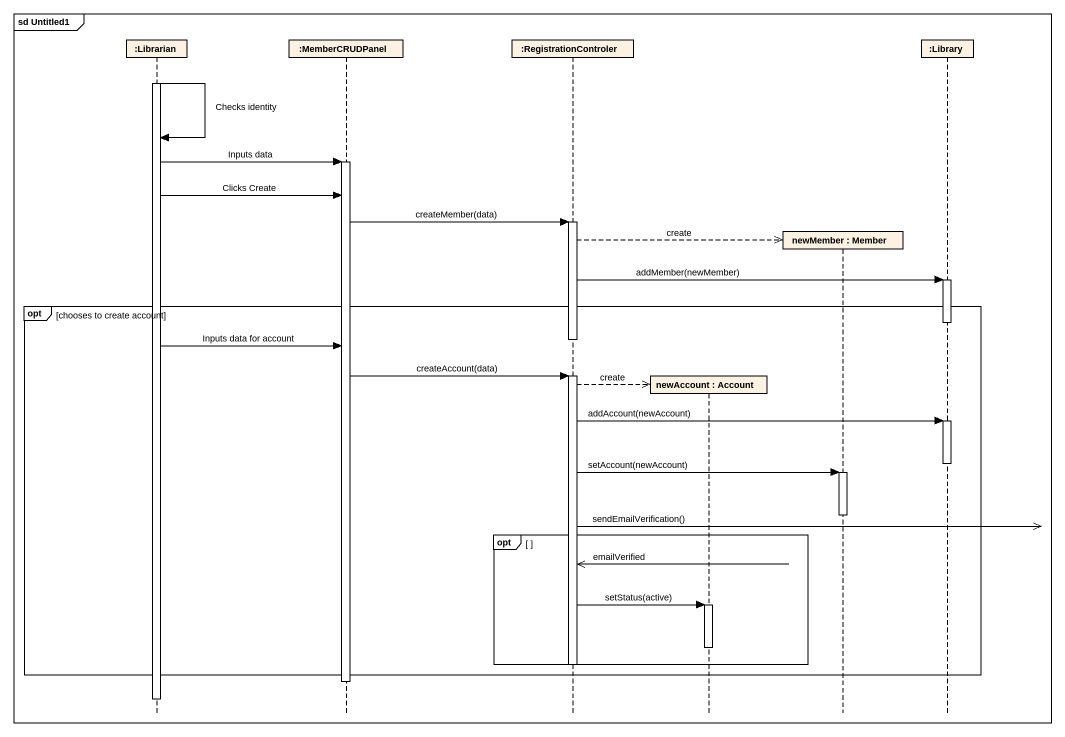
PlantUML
@startuml
mainframe sd Untitled1
hide footbox
participant ":Librarian" as Librarian
participant ":MemberCRUDPanel" as MemberCRUDPanel
participant ":RegistrationControler" as RegistrationControler
participant "newAccount : Account" as newAccount
participant "newMember : Member" as newMember
participant ":Library" as Library

activate Librarian
Librarian -> Librarian : Checks identity
Librarian -> MemberCRUDPanel : Inputs data
activate MemberCRUDPanel
Librarian -> MemberCRUDPanel : Clicks Create
MemberCRUDPanel -> RegistrationControler : createMember(data)
activate RegistrationControler
RegistrationControler -->> newMember ** : create
RegistrationControler -> Library : addMember(newMember)
activate Library
opt chooses to create account
  deactivate Library
  deactivate RegistrationControler
  Librarian -> MemberCRUDPanel : Inputs data for account
  MemberCRUDPanel -> RegistrationControler : createAccount(data)
  activate RegistrationControler
  RegistrationControler -->> newAccount ** : create
  RegistrationControler -> Library : addAccount(newAccount)
  activate Library
  deactivate Library
  RegistrationControler -> newMember : setAccount(newAccount)
  activate newMember
  deactivate newMember
  RegistrationControler ->> RegistrationControler : sendEmailVerification()
  opt
    RegistrationControler ->> RegistrationControler : emailVerified
    RegistrationControler -> newAccount : setStatus(active)
    activate newAccount
    deactivate newAccount
  end
  deactivate RegistrationControler
end
deactivate MemberCRUDPanel
deactivate Librarian
@enduml
